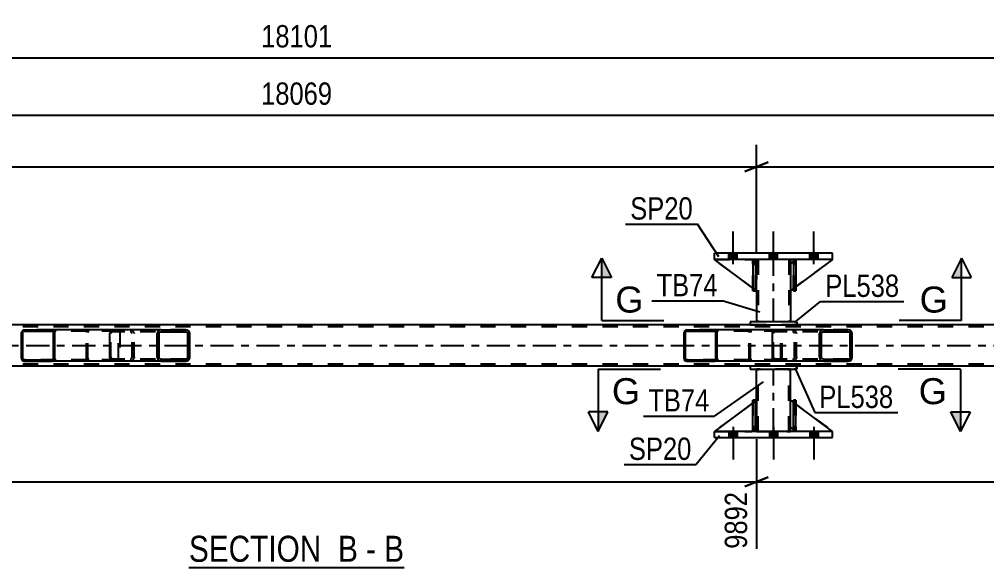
# Model space of a CAD drawing. Header units: millimetres. Extents: x 0 to 841, y 0 to 594.
# Drawn here: x 410.1 to 534.4, y 202.2 to 272.7 of the extents above; entities that cross this region are included whole.
import ezdxf

# ---------------------------------------------------------------- set-up
doc = ezdxf.new("R2010")
doc.units = ezdxf.units.MM
doc.linetypes.add('DXK_LINE_DOT2', pattern=[3.9198, 1.9599, -1.9599])
doc.linetypes.add('DXK_LINE_DOT3', pattern=[5.9187, 2.979, -0.9799, 0.9799, -0.9799])
doc.styles.add('Arial', font='ARIAL.TTF', dxfattribs={"height": 0.2})
doc.styles.add('Arial Narrow', font='ARIALN.TTF', dxfattribs={"height": 0.2})

# ---------------------------------------------------------------- blocks, each defined once
blk = doc.blocks.new('Unknown-318887657-12 - 2721')
at = {"color": 6, "linetype": 'Continuous'}
blk.add_line((431.85, 202.25), (459.49, 202.25), dxfattribs=at)
at = {"color": 0, "linetype": 'Continuous'}
for points in [[(449.96, 203), (449.96, 206.5), (431.85, 206.5), (431.85, 203)], [(453.56, 203), (453.56, 206.5), (451.01, 206.5), (451.01, 203)], [(455.89, 203), (455.89, 206.5), (454.61, 206.5), (454.61, 203)], [(459.49, 203), (459.49, 206.5), (456.94, 206.5), (456.94, 203)]]:
    blk.add_wipeout(points, dxfattribs=at)
at = {"color": 7, "linetype": 'Continuous', "style": 'Arial Narrow'}
for s, p in [('SECTION ', (431.85, 203)), ('B', (451.01, 203)), ('B', (456.94, 203)), ('-', (454.61, 203))]:
    blk.add_text(s, height=3.34, dxfattribs=at).set_placement(p)
blk = doc.blocks.new('Part-318887657-2790 - 2721')
at = {"color": 2, "linetype": 'Continuous'}
for p, q in [((503.97, 228.15), (503.97, 227.75)), ((509.97, 228.15), (503.97, 228.15)), ((503.97, 227.75), (509.97, 227.75)), ((509.97, 228.15), (509.97, 227.75)), ((509.97, 228.15), (509.97, 228.15)), ((509.97, 227.75), (509.97, 227.75))]:
    blk.add_line(p, q, dxfattribs=at)
at = {"color": 7, "linetype": 'DXK_LINE_DOT2'}
for p, q in [((503.97, 228.15), (503.97, 227.75)), ((509.97, 227.75), (509.97, 228.15)), ((509.97, 228.15), (509.97, 228.15)), ((509.97, 227.75), (509.97, 227.75))]:
    blk.add_line(p, q, dxfattribs=at)
blk = doc.blocks.new('Part-318887657-2780 - 2721')
at = {"color": 2, "linetype": 'Continuous'}
for p, q in [((504.65, 241.83), (504.33, 241.83)), ((504.33, 241.83), (504.33, 237.83)), ((504.65, 241.83), (504.65, 241.83)), ((504.65, 241.83), (504.65, 237.83)), ((504.65, 237.83), (504.33, 237.83))]:
    blk.add_line(p, q, dxfattribs=at)
at = {"color": 7, "linetype": 'DXK_LINE_DOT2'}
for p, q in [((504.33, 241.23), (504.33, 241.83)), ((504.65, 241.23), (504.33, 241.23)), ((504.33, 241.23), (504.33, 237.83)), ((504.65, 241.23), (504.65, 241.83)), ((504.65, 241.83), (504.65, 241.83)), ((504.65, 237.83), (504.65, 241.23))]:
    blk.add_line(p, q, dxfattribs=at)
blk = doc.blocks.new('Part-318887657-2785 - 2721')
at = {"color": 2, "linetype": 'Continuous'}
for p, q in [((504.77, 223.75), (504.77, 227.75)), ((509.17, 223.75), (509.17, 227.75)), ((504.77, 219.75), (504.77, 220.35)), ((509.17, 219.75), (509.17, 220.35))]:
    blk.add_line(p, q, dxfattribs=at)
at = {"color": 7, "linetype": 'DXK_LINE_DOT2'}
for p, q in [((509.17, 227.75), (504.77, 227.75)), ((505.01, 219.75), (505.01, 227.75)), ((508.93, 219.75), (508.93, 227.75)), ((504.77, 220.35), (504.77, 223.75)), ((509.17, 220.35), (509.17, 223.75)), ((504.77, 219.75), (509.17, 219.75))]:
    blk.add_line(p, q, dxfattribs=at)
at = {"color": 7, "linetype": 'DXK_LINE_DOT3'}
blk.add_line((506.97, 219.75), (506.97, 227.75), dxfattribs=at)
blk = doc.blocks.new('Part-318887657-2842 - 2721')
at = {"color": 2, "linetype": 'Continuous'}
for p, q in [((509.52, 219.75), (509.53, 223.75)), ((509.53, 223.75), (509.85, 223.75)), ((509.84, 219.75), (509.85, 223.75)), ((509.53, 219.75), (509.52, 219.75)), ((509.85, 219.75), (509.52, 219.75))]:
    blk.add_line(p, q, dxfattribs=at)
at = {"color": 7, "linetype": 'DXK_LINE_DOT2'}
for p, q in [((509.53, 223.75), (509.53, 220.35)), ((509.85, 220.35), (509.85, 223.75)), ((509.53, 220.35), (509.53, 219.75)), ((509.53, 220.35), (509.85, 220.35)), ((509.85, 219.75), (509.85, 220.35)), ((509.84, 219.75), (509.85, 219.75))]:
    blk.add_line(p, q, dxfattribs=at)
blk = doc.blocks.new('Part-318887657-2795 - 2721')
at = {"color": 2, "linetype": 'Continuous'}
for p, q in [((503.97, 233.83), (503.97, 233.43)), ((509.97, 233.83), (503.97, 233.83)), ((509.97, 233.83), (509.97, 233.43)), ((509.97, 233.83), (509.97, 233.83)), ((503.97, 233.43), (509.97, 233.43)), ((509.97, 233.43), (509.97, 233.43))]:
    blk.add_line(p, q, dxfattribs=at)
at = {"color": 7, "linetype": 'DXK_LINE_DOT2'}
for p, q in [((503.97, 233.83), (503.97, 233.43)), ((509.97, 233.43), (509.97, 233.83)), ((509.97, 233.83), (509.97, 233.83)), ((509.97, 233.43), (509.97, 233.43))]:
    blk.add_line(p, q, dxfattribs=at)
blk = doc.blocks.new('Part-318887657-2800 - 2721')
at = {"color": 2, "linetype": 'Continuous'}
for p, q in [((504.77, 241.83), (504.77, 241.23)), ((509.17, 241.83), (509.17, 241.23)), ((504.77, 237.83), (504.77, 233.83)), ((509.17, 237.83), (509.17, 233.83))]:
    blk.add_line(p, q, dxfattribs=at)
at = {"color": 7, "linetype": 'DXK_LINE_DOT2'}
for p, q in [((509.17, 241.83), (504.77, 241.83)), ((504.77, 241.23), (504.77, 237.83)), ((505.01, 241.83), (505.01, 233.83)), ((508.93, 241.83), (508.93, 233.83)), ((509.17, 241.23), (509.17, 237.83)), ((509.17, 233.83), (504.77, 233.83))]:
    blk.add_line(p, q, dxfattribs=at)
at = {"color": 7, "linetype": 'DXK_LINE_DOT3'}
blk.add_line((506.97, 233.83), (506.97, 241.83), dxfattribs=at)
blk = doc.blocks.new('Part-318887657-2867 - 2721')
at = {"color": 7, "linetype": 'DXK_LINE_DOT2'}
for p, q in [((504.33, 241.23), (504.33, 241.83)), ((504.33, 241.83), (504.33, 241.83)), ((504.33, 241.83), (504.33, 237.83)), ((504.65, 241.83), (504.33, 241.83)), ((504.33, 237.83), (504.33, 241.23)), ((504.33, 241.23), (504.65, 241.23)), ((504.65, 241.23), (504.65, 241.83)), ((504.65, 237.83), (504.65, 241.83)), ((504.65, 241.23), (504.65, 237.83)), ((504.33, 237.83), (504.65, 237.83))]:
    blk.add_line(p, q, dxfattribs=at)
blk = doc.blocks.new('Part-318887657-2807 - 2721')
at = {"color": 2, "linetype": 'Continuous'}
for p, q in [((504.33, 219.75), (504.33, 223.75)), ((504.33, 223.75), (504.65, 223.75)), ((504.65, 219.75), (504.65, 223.75)), ((504.33, 219.75), (504.33, 219.75)), ((504.65, 219.75), (504.33, 219.75))]:
    blk.add_line(p, q, dxfattribs=at)
at = {"color": 7, "linetype": 'DXK_LINE_DOT2'}
for p, q in [((504.33, 223.75), (504.33, 220.35)), ((504.65, 220.35), (504.65, 223.75)), ((504.33, 220.35), (504.33, 219.75)), ((504.33, 220.35), (504.65, 220.35)), ((504.65, 219.75), (504.65, 220.35)), ((504.65, 219.75), (504.65, 219.75))]:
    blk.add_line(p, q, dxfattribs=at)
blk = doc.blocks.new('Part-318887657-2809 - 2721')
at = {"color": 7, "linetype": 'DXK_LINE_DOT2'}
for p, q in [((504.65, 223.75), (504.33, 223.75)), ((504.33, 220.35), (504.33, 223.75)), ((504.33, 219.75), (504.33, 223.75)), ((504.65, 223.75), (504.65, 220.35)), ((504.65, 219.75), (504.65, 223.75)), ((504.65, 220.35), (504.33, 220.35)), ((504.33, 219.75), (504.33, 220.35)), ((504.65, 220.35), (504.65, 219.75)), ((504.65, 219.75), (504.33, 219.75)), ((504.65, 219.75), (504.65, 219.75))]:
    blk.add_line(p, q, dxfattribs=at)
blk = doc.blocks.new('Part-318887657-2811 - 2721')
at = {"linetype": 'Continuous'}
h = blk.add_hatch(dxfattribs=at)
h.set_pattern_fill('', scale=0.7, style=0, pattern_type=0)
h.set_pattern_definition([(45, (414.5778, 232.591), (-1.57154, 1.57154), [])])
h.paths.add_polyline_path([(414.6, 232.47), (414.58, 232.59), (414.5, 232.69), (414.39, 232.76), (414.26, 232.79), (410.69, 232.79), (410.56, 232.76), (410.45, 232.69), (410.37, 232.59), (410.35, 232.47), (410.35, 229.11), (410.37, 228.99), (410.45, 228.88), (410.56, 228.81), (410.69, 228.79), (414.26, 228.79), (414.39, 228.81), (414.5, 228.88), (414.58, 228.99), (414.6, 229.11)])
h.paths.add_polyline_path([(414.42, 229.05), (414.38, 229), (414.33, 228.96), (414.26, 228.95), (410.69, 228.95), (410.62, 228.96), (410.57, 229), (410.53, 229.05), (410.52, 229.11), (410.52, 232.47), (410.53, 232.53), (410.57, 232.58), (410.62, 232.62), (410.69, 232.63), (414.26, 232.63), (414.33, 232.62), (414.38, 232.58), (414.42, 232.53), (414.43, 232.47), (414.43, 229.11)])
at = {"color": 2, "linetype": 'Continuous'}
for p, q in [((410.37, 232.59), (410.35, 232.47)), ((410.35, 229.11), (410.35, 232.47)), ((410.52, 232.47), (410.53, 232.53)), ((410.52, 229.11), (410.52, 232.47)), ((410.53, 232.53), (410.57, 232.58)), ((410.69, 232.79), (410.56, 232.76)), ((410.57, 232.58), (410.62, 232.62)), ((410.62, 232.62), (410.69, 232.63)), ((410.69, 232.79), (414.26, 232.79)), ((410.69, 232.63), (414.26, 232.63)), ((421.96, 232.79), (414.26, 232.79)), ((414.39, 232.76), (414.26, 232.79)), ((414.26, 232.63), (414.33, 232.62)), ((414.33, 232.62), (414.38, 232.58)), ((414.38, 232.58), (414.42, 232.53)), ((414.42, 232.53), (414.43, 232.47)), ((414.43, 229.11), (414.43, 232.47)), ((414.6, 232.47), (414.58, 232.59)), ((414.6, 229.11), (414.6, 232.47)), ((410.35, 229.11), (410.37, 228.99)), ((410.53, 229.05), (410.52, 229.11)), ((410.57, 229), (410.53, 229.05)), ((410.56, 228.81), (410.69, 228.79)), ((410.62, 228.96), (410.57, 229)), ((410.69, 228.95), (410.62, 228.96)), ((410.69, 228.95), (414.26, 228.95)), ((410.69, 228.79), (414.26, 228.79)), ((414.33, 228.96), (414.26, 228.95)), ((414.26, 228.79), (414.39, 228.81)), ((421.96, 228.79), (414.26, 228.79)), ((414.38, 229), (414.33, 228.96)), ((414.42, 229.05), (414.38, 229)), ((414.43, 229.11), (414.42, 229.05)), ((414.58, 228.99), (414.6, 229.11))]:
    blk.add_line(p, q, dxfattribs=at)
at = {"color": 7, "linetype": 'DXK_LINE_DOT2'}
for p, q in [((414.26, 232.79), (410.69, 232.79)), ((422.61, 232.63), (410.69, 232.63)), ((418.7, 232.47), (418.72, 232.59)), ((418.7, 229.11), (418.7, 232.47)), ((418.88, 232.53), (418.87, 232.47)), ((418.87, 229.11), (418.87, 232.47)), ((418.92, 232.58), (418.88, 232.53)), ((418.91, 232.76), (419.04, 232.79)), ((418.92, 232.58), (418.93, 232.59)), ((418.93, 232.59), (418.97, 232.62)), ((418.97, 232.62), (419.04, 232.63)), ((422.61, 232.79), (421.96, 232.79)), ((422.61, 232.79), (422.74, 232.76)), ((422.68, 232.62), (422.61, 232.63)), ((422.73, 232.58), (422.68, 232.62)), ((422.77, 232.53), (422.73, 232.58)), ((422.78, 232.47), (422.77, 232.53)), ((422.78, 229.11), (422.78, 232.47)), ((422.93, 232.59), (422.95, 232.49)), ((422.95, 232.49), (422.95, 232.47)), ((422.95, 232.47), (422.95, 229.11)), ((422.61, 228.95), (410.69, 228.95)), ((414.26, 228.79), (410.69, 228.79)), ((418.72, 228.99), (418.7, 229.11)), ((418.87, 229.11), (418.88, 229.05)), ((418.88, 229.05), (418.92, 229)), ((419.04, 228.79), (418.91, 228.81)), ((418.92, 229), (418.97, 228.96)), ((418.97, 228.96), (419.04, 228.95)), ((422.61, 228.79), (421.96, 228.79)), ((422.61, 228.95), (422.68, 228.96)), ((422.74, 228.81), (422.61, 228.79)), ((422.68, 228.96), (422.73, 229)), ((422.73, 229), (422.77, 229.05)), ((422.77, 229.05), (422.78, 229.11)), ((422.95, 229.11), (422.93, 228.99))]:
    blk.add_line(p, q, dxfattribs=at)
at = {"color": 2, "linetype": 'Continuous'}
for centre, start, end in [((410.67, 232.45), 110.7583, 155.68), ((414.28, 232.45), 24.32, 69.2417), ((410.67, 229.12), 204.32, 249.2417), ((414.28, 229.12), 290.7583, 335.68)]:
    blk.add_arc(centre, 0.331, start, end, dxfattribs=at)
at = {"color": 7, "linetype": 'DXK_LINE_DOT2'}
for centre, start, end in [((419.02, 232.45), 110.7583, 155.68), ((422.63, 232.45), 24.32, 69.2417), ((419.02, 229.12), 204.32, 249.2417)]:
    blk.add_arc(centre, 0.331, start, end, dxfattribs=at)
blk = doc.blocks.new('Part-318887657-2826 - 2721')
at = {"color": 2, "linetype": 'Continuous'}
for p, q in [((499.37, 241.83), (499.37, 242.63)), ((514.57, 242.63), (499.37, 242.63)), ((514.57, 241.83), (514.57, 242.63)), ((514.57, 241.83), (499.37, 241.83))]:
    blk.add_line(p, q, dxfattribs=at)
at = {"color": 7, "linetype": 'DXK_LINE_DOT2'}
for p, q in [((499.37, 241.83), (499.37, 242.63)), ((514.57, 241.83), (514.57, 242.63))]:
    blk.add_line(p, q, dxfattribs=at)
blk = doc.blocks.new('Part-318887657-2831 - 2721')
at = {"color": 2, "linetype": 'Continuous'}
for p, q in [((499.37, 218.95), (499.37, 219.75)), ((514.57, 219.75), (499.37, 219.75)), ((499.37, 218.95), (514.57, 218.95)), ((514.57, 218.95), (514.57, 219.75))]:
    blk.add_line(p, q, dxfattribs=at)
at = {"color": 7, "linetype": 'DXK_LINE_DOT2'}
for p, q in [((499.37, 218.95), (499.37, 219.75)), ((514.57, 218.95), (514.57, 219.75))]:
    blk.add_line(p, q, dxfattribs=at)
blk = doc.blocks.new('Part-318887657-2832 - 2721')
at = {"color": 2, "linetype": 'Continuous'}
for p, q in [((509.17, 220.35), (509.17, 223.75)), ((509.53, 223.49), (509.17, 223.75)), ((514.57, 219.75), (509.85, 223.25)), ((509.52, 219.99), (509.17, 220.35))]:
    blk.add_line(p, q, dxfattribs=at)
at = {"color": 7, "linetype": 'DXK_LINE_DOT2'}
for p, q in [((509.85, 223.25), (509.53, 223.49)), ((509.77, 219.75), (509.52, 219.99)), ((514.57, 219.75), (509.77, 219.75)), ((514.57, 219.75), (514.57, 219.75)), ((514.57, 219.75), (514.57, 219.75))]:
    blk.add_line(p, q, dxfattribs=at)
blk = doc.blocks.new('Part-318887657-2833 - 2721')
at = {"color": 7, "linetype": 'DXK_LINE_DOT2'}
for p, q in [((509.17, 220.35), (509.17, 223.75)), ((509.17, 223.75), (514.57, 219.75)), ((509.77, 219.75), (509.17, 220.35)), ((514.57, 219.75), (509.77, 219.75))]:
    blk.add_line(p, q, dxfattribs=at)
blk = doc.blocks.new('Part-318887657-2834 - 2721')
at = {"color": 2, "linetype": 'Continuous'}
for p, q in [((504.33, 223.42), (499.37, 219.75)), ((504.77, 223.75), (504.65, 223.65)), ((504.77, 220.35), (504.77, 223.75)), ((504.77, 220.35), (504.65, 220.22)), ((504.77, 220.35), (504.77, 220.35)), ((504.33, 219.9), (504.17, 219.75))]:
    blk.add_line(p, q, dxfattribs=at)
at = {"color": 7, "linetype": 'DXK_LINE_DOT2'}
for p, q in [((504.65, 223.65), (504.33, 223.42)), ((504.77, 220.35), (504.77, 223.75)), ((504.77, 220.35), (504.17, 219.75)), ((504.65, 220.22), (504.33, 219.9)), ((499.37, 219.75), (504.17, 219.75))]:
    blk.add_line(p, q, dxfattribs=at)
blk = doc.blocks.new('Part-318887657-2837 - 2721')
at = {"linetype": 'Continuous'}
h = blk.add_hatch(dxfattribs=at)
h.set_pattern_fill('', scale=0.7, style=0, pattern_type=0)
h.set_pattern_definition([(45, (517.044, 232.4921), (-1.57154, 1.57154), [])])
h.paths.add_polyline_path([(517.08, 232.31), (517.04, 232.49), (516.94, 232.65), (516.77, 232.75), (516.58, 232.79), (513.4, 232.79), (513.2, 232.75), (513.04, 232.65), (512.93, 232.49), (512.89, 232.31), (512.89, 229.27), (512.93, 229.08), (513.04, 228.93), (513.2, 228.82), (513.4, 228.79), (516.58, 228.79), (516.77, 228.82), (516.94, 228.93), (517.04, 229.08), (517.08, 229.27)])
h.paths.add_polyline_path([(516.81, 229.18), (516.76, 229.1), (516.68, 229.05), (516.58, 229.03), (513.4, 229.03), (513.3, 229.05), (513.22, 229.1), (513.16, 229.18), (513.14, 229.27), (513.14, 232.31), (513.16, 232.4), (513.22, 232.48), (513.3, 232.53), (513.4, 232.55), (516.58, 232.55), (516.68, 232.53), (516.76, 232.48), (516.81, 232.4), (516.83, 232.31), (516.83, 229.27)])
at = {"color": 2, "linetype": 'Continuous'}
for p, q in [((506.82, 232.31), (506.84, 232.49)), ((506.84, 232.49), (506.9, 232.65)), ((506.9, 232.65), (506.99, 232.75)), ((506.99, 232.75), (507.09, 232.79)), ((513.4, 232.79), (507.09, 232.79)), ((512.93, 232.49), (512.89, 232.31)), ((513.16, 232.4), (513.22, 232.48)), ((513.4, 232.79), (513.2, 232.75)), ((513.22, 232.48), (513.3, 232.53)), ((513.3, 232.53), (513.4, 232.55)), ((513.4, 232.79), (516.58, 232.79)), ((513.4, 232.55), (516.58, 232.55)), ((516.77, 232.75), (516.58, 232.79)), ((516.58, 232.55), (516.68, 232.53)), ((516.68, 232.53), (516.76, 232.48)), ((516.76, 232.48), (516.81, 232.4)), ((517.08, 232.31), (517.04, 232.49)), ((506.82, 229.27), (506.82, 232.31)), ((512.89, 229.27), (512.89, 232.31)), ((513.14, 232.31), (513.16, 232.4)), ((513.14, 229.27), (513.14, 232.31)), ((516.81, 232.4), (516.83, 232.31)), ((516.83, 229.27), (516.83, 232.31)), ((517.08, 229.27), (517.08, 232.31)), ((506.84, 229.08), (506.82, 229.27)), ((506.9, 228.93), (506.84, 229.08)), ((506.99, 228.82), (506.9, 228.93)), ((507.09, 228.79), (506.99, 228.82)), ((513.4, 228.79), (507.09, 228.79)), ((512.89, 229.27), (512.93, 229.08)), ((513.16, 229.18), (513.14, 229.27)), ((513.22, 229.1), (513.16, 229.18)), ((513.2, 228.82), (513.4, 228.79)), ((513.3, 229.05), (513.22, 229.1)), ((513.4, 229.03), (513.3, 229.05)), ((513.4, 229.03), (516.58, 229.03)), ((513.4, 228.79), (516.58, 228.79)), ((516.68, 229.05), (516.58, 229.03)), ((516.58, 228.79), (516.77, 228.82)), ((516.76, 229.1), (516.68, 229.05)), ((516.81, 229.18), (516.76, 229.1)), ((516.83, 229.27), (516.81, 229.18)), ((517.04, 229.08), (517.08, 229.27))]:
    blk.add_line(p, q, dxfattribs=at)
at = {"color": 7, "linetype": 'DXK_LINE_DOT2'}
for p, q in [((507, 232.48), (506.97, 232.4)), ((507.04, 232.53), (507, 232.48)), ((507.09, 232.55), (507.04, 232.53)), ((516.58, 232.55), (507.09, 232.55)), ((508.09, 232.55), (508.09, 232.79)), ((509.43, 232.79), (509.62, 232.75)), ((509.53, 232.53), (509.43, 232.55)), ((509.61, 232.48), (509.53, 232.53)), ((509.66, 232.4), (509.61, 232.48)), ((509.89, 232.49), (509.93, 232.31)), ((516.58, 232.79), (513.4, 232.79)), ((506.97, 232.4), (506.96, 232.31)), ((506.96, 229.27), (506.96, 232.31)), ((509.68, 232.31), (509.66, 232.4)), ((509.68, 229.27), (509.68, 232.31)), ((509.93, 229.27), (509.93, 232.31)), ((506.96, 229.27), (506.97, 229.18)), ((506.97, 229.18), (507, 229.1)), ((507, 229.1), (507.04, 229.05)), ((507.04, 229.05), (507.09, 229.03)), ((516.58, 229.03), (507.09, 229.03)), ((508.09, 228.79), (508.09, 229.03)), ((509.43, 229.03), (509.53, 229.05)), ((509.62, 228.82), (509.43, 228.79)), ((509.53, 229.05), (509.61, 229.1)), ((509.61, 229.1), (509.66, 229.18)), ((509.66, 229.18), (509.68, 229.27)), ((509.93, 229.27), (509.89, 229.08)), ((516.58, 228.79), (513.4, 228.79))]:
    blk.add_line(p, q, dxfattribs=at)
for centre, start, end in [((509.44, 232.29), 23.8494, 68.8059), ((509.44, 229.28), 291.1941, 336.1506)]:
    blk.add_arc(centre, 0.492, start, end, dxfattribs=at)
at = {"color": 2, "linetype": 'Continuous'}
for centre, start, end in [((513.38, 232.29), 111.1941, 156.1506), ((516.59, 232.29), 23.8494, 68.8059), ((513.38, 229.28), 203.8494, 248.8059), ((516.59, 229.28), 291.1941, 336.1506)]:
    blk.add_arc(centre, 0.492, start, end, dxfattribs=at)
blk = doc.blocks.new('Part-318887657-2841 - 2721')
at = {"color": 7, "linetype": 'DXK_LINE_DOT2'}
for p, q in [((504.77, 223.75), (499.37, 219.75)), ((504.77, 220.35), (504.77, 223.75)), ((504.77, 223.75), (504.77, 220.35)), ((504.17, 219.75), (504.77, 220.35)), ((504.77, 220.35), (504.17, 219.75)), ((504.77, 220.35), (504.77, 220.35)), ((499.37, 219.75), (504.17, 219.75))]:
    blk.add_line(p, q, dxfattribs=at)
blk = doc.blocks.new('Part-318887657-2844 - 2721')
at = {"color": 7, "linetype": 'DXK_LINE_DOT2'}
for p, q in [((509.84, 223.75), (509.52, 223.75)), ((509.52, 220.35), (509.52, 223.75)), ((509.52, 219.75), (509.52, 223.75)), ((509.84, 223.75), (509.84, 220.35)), ((509.84, 219.75), (509.84, 223.75)), ((509.84, 220.35), (509.52, 220.35)), ((509.52, 219.75), (509.52, 220.35)), ((509.84, 220.35), (509.84, 219.75)), ((509.84, 219.75), (509.52, 219.75)), ((509.84, 219.75), (509.84, 219.75))]:
    blk.add_line(p, q, dxfattribs=at)
blk = doc.blocks.new('Part-318887657-2846 - 2721')
at = {"color": 2, "linetype": 'Continuous'}
for p, q in [((509.52, 241.58), (509.17, 241.23)), ((509.17, 241.23), (509.17, 237.83)), ((514.57, 241.83), (509.85, 238.33)), ((509.53, 238.09), (509.17, 237.83))]:
    blk.add_line(p, q, dxfattribs=at)
at = {"color": 7, "linetype": 'DXK_LINE_DOT2'}
for p, q in [((509.77, 241.83), (509.52, 241.58)), ((514.57, 241.83), (509.77, 241.83)), ((509.85, 238.33), (509.53, 238.09))]:
    blk.add_line(p, q, dxfattribs=at)
blk = doc.blocks.new('Part-318887657-2886 - 2721')
at = {"color": 7, "linetype": 'DXK_LINE_DOT2'}
for p, q in [((509.77, 241.83), (509.17, 241.23)), ((509.17, 237.83), (514.57, 241.83)), ((509.17, 241.23), (509.17, 237.83)), ((514.57, 241.83), (509.77, 241.83))]:
    blk.add_line(p, q, dxfattribs=at)
blk = doc.blocks.new('Part-318887657-2887 - 2721')
at = {"color": 2, "linetype": 'Continuous'}
for p, q in [((504.33, 238.16), (499.37, 241.83)), ((504.33, 241.67), (504.17, 241.83)), ((504.77, 241.23), (504.65, 241.35)), ((504.77, 241.23), (504.77, 241.23)), ((504.77, 237.83), (504.77, 241.23)), ((504.65, 237.92), (504.77, 237.83)), ((504.77, 237.83), (504.77, 237.83))]:
    blk.add_line(p, q, dxfattribs=at)
at = {"color": 7, "linetype": 'DXK_LINE_DOT2'}
for p, q in [((504.17, 241.83), (499.37, 241.83)), ((504.17, 241.83), (504.77, 241.23)), ((504.65, 241.35), (504.33, 241.67)), ((504.77, 241.23), (504.77, 237.83)), ((504.65, 237.92), (504.33, 238.16))]:
    blk.add_line(p, q, dxfattribs=at)
blk = doc.blocks.new('Part-318887657-2888 - 2721')
at = {"color": 7, "linetype": 'DXK_LINE_DOT2'}
for p, q in [((504.77, 237.83), (499.37, 241.83)), ((499.37, 241.83), (504.17, 241.83)), ((504.17, 241.83), (504.77, 241.23)), ((504.77, 241.23), (504.17, 241.83)), ((504.77, 241.23), (504.77, 237.83)), ((504.77, 241.23), (504.77, 241.23)), ((504.77, 241.23), (504.77, 237.83))]:
    blk.add_line(p, q, dxfattribs=at)
blk = doc.blocks.new('Part-318887657-2889 - 2721')
at = {"color": 2, "linetype": 'Continuous'}
for p, q in [((509.84, 241.83), (509.52, 241.83)), ((509.52, 241.83), (509.53, 237.83)), ((509.85, 241.83), (509.84, 241.83)), ((509.84, 241.83), (509.85, 237.83)), ((509.85, 237.83), (509.53, 237.83))]:
    blk.add_line(p, q, dxfattribs=at)
at = {"color": 7, "linetype": 'DXK_LINE_DOT2'}
for p, q in [((509.53, 241.23), (509.53, 241.83)), ((509.85, 241.23), (509.53, 241.23)), ((509.53, 241.23), (509.53, 237.83)), ((509.85, 241.83), (509.84, 241.83)), ((509.85, 241.23), (509.85, 241.83)), ((509.85, 237.83), (509.85, 241.23))]:
    blk.add_line(p, q, dxfattribs=at)
blk = doc.blocks.new('Part-318887657-2891 - 2721')
at = {"color": 7, "linetype": 'DXK_LINE_DOT2'}
for p, q in [((509.52, 241.23), (509.52, 241.83)), ((509.52, 241.83), (509.52, 241.83)), ((509.52, 241.83), (509.52, 237.83)), ((509.84, 241.83), (509.52, 241.83)), ((509.52, 237.83), (509.52, 241.23)), ((509.52, 241.23), (509.84, 241.23)), ((509.84, 241.23), (509.84, 241.83)), ((509.84, 237.83), (509.84, 241.83)), ((509.84, 241.23), (509.84, 237.83)), ((509.52, 237.83), (509.84, 237.83))]:
    blk.add_line(p, q, dxfattribs=at)
blk = doc.blocks.new('Part-318887657-2950 - 2721')
at = {"color": 7, "linetype": 'DXK_LINE_DOT2'}
for p, q in [((773.09, 233.19), (108.74, 233.19)), ((509.97, 233.43), (503.97, 233.43)), ((773.09, 228.39), (108.74, 228.39)), ((509.97, 228.15), (503.97, 228.15))]:
    blk.add_line(p, q, dxfattribs=at)
at = {"color": 2, "linetype": 'Continuous'}
for p, q in [((503.97, 233.43), (254.76, 233.43)), ((674.24, 233.43), (509.97, 233.43)), ((503.97, 228.15), (254.76, 228.15)), ((674.24, 228.15), (509.97, 228.15))]:
    blk.add_line(p, q, dxfattribs=at)
at = {"color": 7, "linetype": 'DXK_LINE_DOT3'}
blk.add_line((109.08, 230.79), (773.09, 230.79), dxfattribs=at)
blk = doc.blocks.new('Part-318887657-2951 - 2721')
at = {"linetype": 'Continuous'}
h = blk.add_hatch(dxfattribs=at)
h.set_pattern_fill('', scale=0.7, style=0, pattern_type=0)
h.set_pattern_definition([(45, (431.9098, 232.4921), (-1.57154, 1.57154), [])])
h.paths.add_polyline_path([(431.95, 232.31), (431.91, 232.49), (431.8, 232.65), (431.64, 232.75), (431.45, 232.79), (428.26, 232.79), (428.07, 232.75), (427.91, 232.65), (427.8, 232.49), (427.76, 232.31), (427.76, 229.27), (427.8, 229.08), (427.91, 228.93), (428.07, 228.82), (428.26, 228.79), (431.45, 228.79), (431.64, 228.82), (431.8, 228.93), (431.91, 229.08), (431.95, 229.27)])
h.paths.add_polyline_path([(431.68, 229.18), (431.62, 229.1), (431.54, 229.05), (431.45, 229.03), (428.26, 229.03), (428.16, 229.05), (428.08, 229.1), (428.03, 229.18), (428.01, 229.27), (428.01, 232.31), (428.03, 232.4), (428.08, 232.48), (428.16, 232.53), (428.26, 232.55), (431.45, 232.55), (431.54, 232.53), (431.62, 232.48), (431.68, 232.4), (431.7, 232.31), (431.7, 229.27)])
at = {"color": 2, "linetype": 'Continuous'}
for p, q in [((421.69, 232.31), (421.71, 232.49)), ((421.71, 232.49), (421.77, 232.65)), ((421.77, 232.65), (421.86, 232.75)), ((421.86, 232.75), (421.96, 232.79)), ((428.26, 232.79), (421.96, 232.79)), ((427.8, 232.49), (427.76, 232.31)), ((428.03, 232.4), (428.08, 232.48)), ((428.26, 232.79), (428.07, 232.75)), ((428.08, 232.48), (428.16, 232.53)), ((428.16, 232.53), (428.26, 232.55)), ((428.26, 232.79), (431.45, 232.79)), ((428.26, 232.55), (431.45, 232.55)), ((431.64, 232.75), (431.45, 232.79)), ((431.45, 232.55), (431.54, 232.53)), ((431.54, 232.53), (431.62, 232.48)), ((431.62, 232.48), (431.68, 232.4)), ((431.95, 232.31), (431.91, 232.49)), ((421.69, 229.27), (421.69, 232.31)), ((427.76, 229.27), (427.76, 232.31)), ((428.01, 232.31), (428.03, 232.4)), ((428.01, 229.27), (428.01, 232.31)), ((431.68, 232.4), (431.7, 232.31)), ((431.7, 229.27), (431.7, 232.31)), ((431.95, 229.27), (431.95, 232.31)), ((421.71, 229.08), (421.69, 229.27)), ((421.77, 228.93), (421.71, 229.08)), ((421.86, 228.82), (421.77, 228.93)), ((421.96, 228.79), (421.86, 228.82)), ((428.26, 228.79), (421.96, 228.79)), ((427.76, 229.27), (427.8, 229.08)), ((428.03, 229.18), (428.01, 229.27)), ((428.08, 229.1), (428.03, 229.18)), ((428.07, 228.82), (428.26, 228.79)), ((428.16, 229.05), (428.08, 229.1)), ((428.26, 229.03), (428.16, 229.05)), ((428.26, 229.03), (431.45, 229.03)), ((428.26, 228.79), (431.45, 228.79)), ((431.54, 229.05), (431.45, 229.03)), ((431.45, 228.79), (431.64, 228.82)), ((431.62, 229.1), (431.54, 229.05)), ((431.68, 229.18), (431.62, 229.1)), ((431.7, 229.27), (431.68, 229.18)), ((431.91, 229.08), (431.95, 229.27))]:
    blk.add_line(p, q, dxfattribs=at)
at = {"color": 7, "linetype": 'DXK_LINE_DOT2'}
for p, q in [((421.86, 232.48), (421.84, 232.4)), ((421.91, 232.53), (421.86, 232.48)), ((421.96, 232.55), (421.91, 232.53)), ((431.45, 232.55), (421.96, 232.55)), ((422.95, 232.55), (422.95, 232.79)), ((424.3, 232.79), (424.49, 232.75)), ((424.39, 232.53), (424.3, 232.55)), ((424.47, 232.48), (424.39, 232.53)), ((424.53, 232.4), (424.47, 232.48)), ((424.76, 232.49), (424.8, 232.31)), ((431.45, 232.79), (428.26, 232.79)), ((421.84, 232.4), (421.83, 232.31)), ((421.83, 229.27), (421.83, 232.31)), ((424.55, 232.31), (424.53, 232.4)), ((424.55, 229.27), (424.55, 232.31)), ((424.8, 229.27), (424.8, 232.31)), ((421.83, 229.27), (421.84, 229.18)), ((421.84, 229.18), (421.86, 229.1)), ((421.86, 229.1), (421.91, 229.05)), ((421.91, 229.05), (421.96, 229.03)), ((431.45, 229.03), (421.96, 229.03)), ((422.95, 228.79), (422.95, 229.03)), ((424.3, 229.03), (424.39, 229.05)), ((424.49, 228.82), (424.3, 228.79)), ((424.39, 229.05), (424.47, 229.1)), ((424.47, 229.1), (424.53, 229.18)), ((424.53, 229.18), (424.55, 229.27)), ((424.8, 229.27), (424.76, 229.08)), ((431.45, 228.79), (428.26, 228.79))]:
    blk.add_line(p, q, dxfattribs=at)
for centre, start, end in [((424.31, 232.29), 23.8494, 68.8059), ((424.31, 229.28), 291.1941, 336.1506)]:
    blk.add_arc(centre, 0.492, start, end, dxfattribs=at)
at = {"color": 2, "linetype": 'Continuous'}
for centre, start, end in [((428.25, 232.29), 111.1941, 156.1506), ((431.46, 232.29), 23.8494, 68.8059), ((428.25, 229.28), 203.8494, 248.8059), ((431.46, 229.28), 291.1941, 336.1506)]:
    blk.add_arc(centre, 0.492, start, end, dxfattribs=at)
blk = doc.blocks.new('Part-318887657-2952 - 2721')
at = {"linetype": 'Continuous'}
h = blk.add_hatch(dxfattribs=at)
h.set_pattern_fill('', scale=0.7, style=0, pattern_type=0)
h.set_pattern_definition([(45, (499.712, 232.591), (-1.57154, 1.57154), [])])
h.paths.add_polyline_path([(499.74, 232.47), (499.71, 232.59), (499.64, 232.69), (499.53, 232.76), (499.4, 232.79), (495.82, 232.79), (495.69, 232.76), (495.58, 232.69), (495.51, 232.59), (495.48, 232.47), (495.48, 229.11), (495.51, 228.99), (495.58, 228.88), (495.69, 228.81), (495.82, 228.79), (499.4, 228.79), (499.53, 228.81), (499.64, 228.88), (499.71, 228.99), (499.74, 229.11)])
h.paths.add_polyline_path([(499.55, 229.05), (499.52, 229), (499.46, 228.96), (499.4, 228.95), (495.82, 228.95), (495.76, 228.96), (495.7, 229), (495.66, 229.05), (495.65, 229.11), (495.65, 232.47), (495.66, 232.53), (495.7, 232.58), (495.76, 232.62), (495.82, 232.63), (499.4, 232.63), (499.46, 232.62), (499.52, 232.58), (499.55, 232.53), (499.57, 232.47), (499.57, 229.11)])
at = {"color": 2, "linetype": 'Continuous'}
for p, q in [((495.51, 232.59), (495.48, 232.47)), ((495.48, 229.11), (495.48, 232.47)), ((495.65, 232.47), (495.66, 232.53)), ((495.65, 229.11), (495.65, 232.47)), ((495.66, 232.53), (495.7, 232.58)), ((495.82, 232.79), (495.69, 232.76)), ((495.7, 232.58), (495.76, 232.62)), ((495.76, 232.62), (495.82, 232.63)), ((495.82, 232.79), (499.4, 232.79)), ((495.82, 232.63), (499.4, 232.63)), ((507.09, 232.79), (499.4, 232.79)), ((499.53, 232.76), (499.4, 232.79)), ((499.4, 232.63), (499.46, 232.62)), ((499.46, 232.62), (499.52, 232.58)), ((499.52, 232.58), (499.55, 232.53)), ((499.55, 232.53), (499.57, 232.47)), ((499.57, 229.11), (499.57, 232.47)), ((499.74, 232.47), (499.71, 232.59)), ((499.74, 229.11), (499.74, 232.47)), ((495.48, 229.11), (495.51, 228.99)), ((495.66, 229.05), (495.65, 229.11)), ((495.7, 229), (495.66, 229.05)), ((495.69, 228.81), (495.82, 228.79)), ((495.76, 228.96), (495.7, 229)), ((495.82, 228.95), (495.76, 228.96)), ((495.82, 228.95), (499.4, 228.95)), ((495.82, 228.79), (499.4, 228.79)), ((499.46, 228.96), (499.4, 228.95)), ((499.4, 228.79), (499.53, 228.81)), ((507.09, 228.79), (499.4, 228.79)), ((499.52, 229), (499.46, 228.96)), ((499.55, 229.05), (499.52, 229)), ((499.57, 229.11), (499.55, 229.05)), ((499.71, 228.99), (499.74, 229.11))]:
    blk.add_line(p, q, dxfattribs=at)
at = {"color": 7, "linetype": 'DXK_LINE_DOT2'}
for p, q in [((499.4, 232.79), (495.82, 232.79)), ((507.75, 232.63), (495.82, 232.63)), ((503.83, 232.47), (503.86, 232.59)), ((503.83, 229.11), (503.83, 232.47)), ((504.01, 232.53), (504, 232.47)), ((504, 229.11), (504, 232.47)), ((504.05, 232.58), (504.01, 232.53)), ((504.04, 232.76), (504.17, 232.79)), ((504.05, 232.58), (504.07, 232.59)), ((504.07, 232.59), (504.11, 232.62)), ((504.11, 232.62), (504.17, 232.63)), ((507.75, 232.79), (507.09, 232.79)), ((507.75, 232.79), (507.88, 232.76)), ((507.81, 232.62), (507.75, 232.63)), ((507.87, 232.58), (507.81, 232.62)), ((507.9, 232.53), (507.87, 232.58)), ((507.92, 232.47), (507.9, 232.53)), ((507.92, 229.11), (507.92, 232.47)), ((508.06, 232.59), (508.08, 232.49)), ((508.08, 232.49), (508.09, 232.47)), ((508.09, 229.11), (508.09, 232.47)), ((507.75, 228.95), (495.82, 228.95)), ((499.4, 228.79), (495.82, 228.79)), ((503.86, 228.99), (503.83, 229.11)), ((504, 229.11), (504.01, 229.05)), ((504.01, 229.05), (504.05, 229)), ((504.17, 228.79), (504.04, 228.81)), ((504.05, 229), (504.07, 228.99)), ((504.07, 228.99), (504.11, 228.96)), ((504.11, 228.96), (504.17, 228.95)), ((507.75, 228.79), (507.09, 228.79)), ((507.75, 228.95), (507.81, 228.96)), ((507.88, 228.81), (507.75, 228.79)), ((507.81, 228.96), (507.87, 229)), ((507.87, 229), (507.9, 229.05)), ((507.9, 229.05), (507.92, 229.11)), ((508.09, 229.11), (508.06, 228.99))]:
    blk.add_line(p, q, dxfattribs=at)
at = {"color": 2, "linetype": 'Continuous'}
for centre, start, end in [((495.81, 232.45), 110.7583, 155.68), ((499.41, 232.45), 24.32, 69.2417), ((495.81, 229.12), 204.32, 249.2417), ((499.41, 229.12), 290.7583, 335.68)]:
    blk.add_arc(centre, 0.331, start, end, dxfattribs=at)
at = {"color": 7, "linetype": 'DXK_LINE_DOT2'}
for centre, start, end in [((504.16, 232.45), 110.7583, 155.68), ((507.76, 232.45), 24.32, 69.2417), ((504.16, 229.12), 204.32, 249.2417)]:
    blk.add_arc(centre, 0.331, start, end, dxfattribs=at)
blk = doc.blocks.new('Bolt-318887657-2982 - 2721')
at = {"linetype": 'Continuous'}
for points in [[(502.29, 219.75), (501.25, 219.75), (501.25, 218.95), (502.29, 218.95)], [(502.29, 219.75), (501.25, 219.75), (501.25, 218.95), (502.29, 218.95)], [(502.29, 219.75), (501.25, 219.75), (501.25, 218.95), (502.29, 218.95)], [(507.49, 219.75), (506.45, 219.75), (506.45, 218.95), (507.49, 218.95)], [(507.49, 219.75), (506.45, 219.75), (506.45, 218.95), (507.49, 218.95)], [(512.69, 219.75), (511.65, 219.75), (511.65, 218.95), (512.69, 218.95)], [(512.69, 219.75), (511.65, 219.75), (511.65, 218.95), (512.69, 218.95)], [(512.69, 219.75), (511.65, 219.75), (511.65, 218.95), (512.69, 218.95)]]:
    blk.add_hatch(color=1, dxfattribs=at).paths.add_polyline_path(points)
at = {"color": 1, "linetype": 'Continuous'}
for p, q in [((501.77, 220.35), (501.77, 216.15)), ((501.77, 220.35), (501.77, 216.15)), ((501.77, 220.35), (501.77, 216.15)), ((506.97, 220.35), (506.97, 216.15)), ((506.97, 220.35), (506.97, 216.15)), ((512.17, 220.35), (512.17, 216.15)), ((512.17, 220.35), (512.17, 216.15)), ((512.17, 220.35), (512.17, 216.15)), ((501.25, 219.75), (501.25, 218.95)), ((501.25, 219.75), (501.25, 218.95)), ((501.25, 219.75), (501.25, 218.95)), ((502.29, 219.75), (502.29, 218.95)), ((502.29, 219.75), (502.29, 218.95)), ((502.29, 219.75), (502.29, 218.95)), ((506.45, 219.75), (506.45, 218.95)), ((506.45, 219.75), (506.45, 218.95)), ((507.49, 219.75), (507.49, 218.95)), ((507.49, 219.75), (507.49, 218.95)), ((511.65, 219.75), (511.65, 218.95)), ((511.65, 219.75), (511.65, 218.95)), ((511.65, 219.75), (511.65, 218.95)), ((512.69, 219.75), (512.69, 218.95)), ((512.69, 219.75), (512.69, 218.95)), ((512.69, 219.75), (512.69, 218.95))]:
    blk.add_line(p, q, dxfattribs=at)
blk = doc.blocks.new('Bolt-318887657-2983 - 2721')
at = {"linetype": 'Continuous'}
for points in [[(501.25, 241.83), (502.29, 241.83), (502.29, 242.63), (501.25, 242.63)], [(501.25, 241.83), (502.29, 241.83), (502.29, 242.63), (501.25, 242.63)], [(501.25, 241.83), (502.29, 241.83), (502.29, 242.63), (501.25, 242.63)], [(506.45, 241.83), (507.49, 241.83), (507.49, 242.63), (506.45, 242.63)], [(506.45, 241.83), (507.49, 241.83), (507.49, 242.63), (506.45, 242.63)], [(511.65, 241.83), (512.69, 241.83), (512.69, 242.63), (511.65, 242.63)], [(511.65, 241.83), (512.69, 241.83), (512.69, 242.63), (511.65, 242.63)], [(511.65, 241.83), (512.69, 241.83), (512.69, 242.63), (511.65, 242.63)]]:
    blk.add_hatch(color=1, dxfattribs=at).paths.add_polyline_path(points)
at = {"color": 1, "linetype": 'Continuous'}
for p, q in [((501.77, 241.23), (501.77, 245.43)), ((501.77, 241.23), (501.77, 245.43)), ((501.77, 241.23), (501.77, 245.43)), ((506.97, 241.23), (506.97, 245.43)), ((506.97, 241.23), (506.97, 245.43)), ((512.17, 241.23), (512.17, 245.43)), ((512.17, 241.23), (512.17, 245.43)), ((512.17, 241.23), (512.17, 245.43)), ((501.25, 241.83), (501.25, 242.63)), ((501.25, 241.83), (501.25, 242.63)), ((501.25, 241.83), (501.25, 242.63)), ((502.29, 241.83), (502.29, 242.63)), ((502.29, 241.83), (502.29, 242.63)), ((502.29, 241.83), (502.29, 242.63)), ((506.45, 241.83), (506.45, 242.63)), ((506.45, 241.83), (506.45, 242.63)), ((507.49, 241.83), (507.49, 242.63)), ((507.49, 241.83), (507.49, 242.63)), ((511.65, 241.83), (511.65, 242.63)), ((511.65, 241.83), (511.65, 242.63)), ((511.65, 241.83), (511.65, 242.63)), ((512.69, 241.83), (512.69, 242.63)), ((512.69, 241.83), (512.69, 242.63)), ((512.69, 241.83), (512.69, 242.63))]:
    blk.add_line(p, q, dxfattribs=at)
blk = doc.blocks.new('StraightDimension-318887657-3179 - 2721')
at = {"color": 7, "linetype": 'Continuous'}
blk.add_line((108.07, 260.37), (783.31, 260.37), dxfattribs=at)
at = {"color": 0}
blk.add_wipeout([(450.86, 261.12), (450.86, 265.32), (440.52, 265.32), (440.52, 261.12)], dxfattribs=at)
at = {"color": 3, "style": 'Arial Narrow'}
blk.add_text('18069', height=2.863, dxfattribs=at).set_placement((441.12, 261.72))
blk = doc.blocks.new('StraightDimension-318887657-3032 - 2721')
at = {"color": 7, "linetype": 'Continuous'}
for p, q in [((504.77, 218.75), (504.77, 204.67)), ((506.27, 213.88), (503.27, 212.68)), ((504.77, 213.28), (675.04, 213.28))]:
    blk.add_line(p, q, dxfattribs=at)
blk = doc.blocks.new('StraightDimension-318887657-3038 - 2721')
at = {"color": 7, "linetype": 'Continuous'}
for p, q in [((504.77, 218.75), (504.77, 204.67)), ((503.27, 212.68), (506.27, 213.88)), ((249.56, 213.28), (504.77, 213.28))]:
    blk.add_line(p, q, dxfattribs=at)
at = {"color": 0, "linetype": 'Continuous'}
blk.add_wipeout([(504.17, 212.58), (499.97, 212.58), (499.97, 204.07), (504.17, 204.07)], dxfattribs=at)
at = {"color": 3, "linetype": 'Continuous', "style": 'Arial Narrow'}
blk.add_text('9892', height=2.863, rotation=90.0002, dxfattribs=at).set_placement((503.57, 204.67))
blk = doc.blocks.new('StraightDimension-318887657-3146 - 2721')
at = {"color": 7, "linetype": 'Continuous'}
for p, q in [((504.77, 242.83), (504.77, 256.59)), ((249.56, 253.74), (504.77, 253.74)), ((503.27, 253.14), (506.27, 254.34))]:
    blk.add_line(p, q, dxfattribs=at)
blk = doc.blocks.new('StraightDimension-318887657-3152 - 2721')
at = {"color": 7, "linetype": 'Continuous'}
for p, q in [((504.77, 242.83), (504.77, 256.59)), ((506.27, 254.34), (503.27, 253.14)), ((504.77, 253.74), (675.04, 253.74))]:
    blk.add_line(p, q, dxfattribs=at)
blk = doc.blocks.new('StraightDimension-318887657-3164 - 2721')
at = {"color": 7, "linetype": 'Continuous'}
blk.add_line((107.44, 267.74), (783.95, 267.74), dxfattribs=at)
at = {"color": 0}
blk.add_wipeout([(450.87, 268.49), (450.87, 272.69), (440.53, 272.69), (440.53, 268.49)], dxfattribs=at)
at = {"color": 3, "style": 'Arial Narrow'}
blk.add_text('18101', height=2.863, dxfattribs=at).set_placement((441.13, 269.09))
blk = doc.blocks.new('Mark-318887657-2796 - 2721')
at = {"color": 0}
blk.add_wipeout([(499.79, 237.11), (499.79, 240.11), (491.94, 240.11), (491.94, 237.11)], dxfattribs=at)
blk.add_wipeout([(499.79, 237.11), (499.79, 240.11), (491.94, 240.11), (491.94, 237.11)], dxfattribs=at)
at = {"color": 30, "linetype": 'Continuous'}
for p in [(491.34, 236.51), (505.23, 235.07)]:
    blk.add_line(p, (500.39, 236.51), dxfattribs=at)
at = {"color": 3, "style": 'Arial Narrow'}
blk.add_text('TB74', height=2.863, dxfattribs=at).set_placement((491.94, 237.11))
blk = doc.blocks.new('Mark-318887657-2781 - 2721')
at = {"color": 0}
blk.add_wipeout([(498.74, 222.31), (498.74, 225.31), (490.88, 225.31), (490.88, 222.31)], dxfattribs=at)
blk.add_wipeout([(498.74, 222.31), (498.74, 225.31), (490.88, 225.31), (490.88, 222.31)], dxfattribs=at)
at = {"color": 30, "linetype": 'Continuous'}
for p in [(505.66, 226.14), (490.28, 221.71)]:
    blk.add_line(p, (499.34, 221.71), dxfattribs=at)
at = {"color": 3, "style": 'Arial Narrow'}
blk.add_text('TB74', height=2.863, dxfattribs=at).set_placement((490.88, 222.31))
blk = doc.blocks.new('Mark-318887657-2786 - 2721')
at = {"color": 0}
blk.add_wipeout([(522.36, 222.76), (522.36, 225.76), (512.86, 225.76), (512.86, 222.76)], dxfattribs=at)
blk.add_wipeout([(522.36, 222.76), (522.36, 225.76), (512.86, 225.76), (512.86, 222.76)], dxfattribs=at)
at = {"color": 30, "linetype": 'Continuous'}
for p, q in [((509.7, 227.91), (512.26, 222.16)), ((512.26, 222.16), (522.96, 222.16))]:
    blk.add_line(p, q, dxfattribs=at)
at = {"color": 3, "style": 'Arial Narrow'}
blk.add_text('PL538', height=2.863, dxfattribs=at).set_placement((512.86, 222.76))
blk = doc.blocks.new('Mark-318887657-2791 - 2721')
at = {"color": 0}
blk.add_wipeout([(523.13, 237.03), (523.13, 240.03), (513.63, 240.03), (513.63, 237.03)], dxfattribs=at)
blk.add_wipeout([(523.13, 237.03), (523.13, 240.03), (513.63, 240.03), (513.63, 237.03)], dxfattribs=at)
at = {"color": 30, "linetype": 'Continuous'}
for p, q in [((509.66, 233.74), (513.03, 236.43)), ((513.03, 236.43), (523.73, 236.43))]:
    blk.add_line(p, q, dxfattribs=at)
at = {"color": 3, "style": 'Arial Narrow'}
blk.add_text('PL538', height=2.863, dxfattribs=at).set_placement((513.63, 237.03))
blk = doc.blocks.new('Mark-318887657-2822 - 2721')
at = {"color": 0}
blk.add_wipeout([(496.6, 246.97), (496.6, 249.97), (488.56, 249.97), (488.56, 246.97)], dxfattribs=at)
blk.add_wipeout([(496.6, 246.97), (496.6, 249.97), (488.56, 249.97), (488.56, 246.97)], dxfattribs=at)
at = {"color": 30, "linetype": 'Continuous'}
for p in [(487.96, 246.37), (499.95, 242.16)]:
    blk.add_line(p, (497.2, 246.37), dxfattribs=at)
at = {"color": 3, "style": 'Arial Narrow'}
blk.add_text('SP20', height=2.863, dxfattribs=at).set_placement((488.56, 246.97))
blk = doc.blocks.new('Mark-318887657-2827 - 2721')
at = {"color": 0}
blk.add_wipeout([(496.43, 216.09), (496.43, 219.09), (488.39, 219.09), (488.39, 216.09)], dxfattribs=at)
blk.add_wipeout([(496.43, 216.09), (496.43, 219.09), (488.39, 219.09), (488.39, 216.09)], dxfattribs=at)
at = {"color": 30, "linetype": 'Continuous'}
for p in [(500.01, 219.19), (487.79, 215.49)]:
    blk.add_line(p, (497.03, 215.49), dxfattribs=at)
at = {"color": 3, "style": 'Arial Narrow'}
blk.add_text('SP20', height=2.863, dxfattribs=at).set_placement((488.39, 216.09))
blk = doc.blocks.new('SectionMark-318887657-3218 - 2721')
at = {"linetype": 'Continuous'}
for points in [[(486.14, 239.52), (484.89, 239.52), (484.89, 242.02)], [(531.13, 239.52), (529.88, 239.52), (531.13, 242.02)]]:
    blk.add_hatch(color=6, dxfattribs=at).paths.add_polyline_path(points)
at = {"color": 6, "linetype": 'Continuous'}
for p, q in [((483.64, 239.52), (484.89, 242.02)), ((484.89, 234.02), (484.89, 242.02)), ((484.89, 242.02), (486.14, 239.52)), ((531.13, 242.02), (529.88, 239.52)), ((531.13, 234.02), (531.13, 242.02)), ((531.13, 242.02), (532.38, 239.52)), ((486.14, 239.52), (483.64, 239.52)), ((529.88, 239.52), (532.38, 239.52)), ((484.89, 234.02), (492.89, 234.02)), ((531.13, 234.02), (523.13, 234.02))]:
    blk.add_line(p, q, dxfattribs=at)
at = {"color": 0, "linetype": 'Continuous'}
for points in [[(490.27, 235.02), (490.27, 238.52), (486.64, 238.52), (486.64, 235.02)], [(529.38, 235.02), (529.38, 238.52), (525.75, 238.52), (525.75, 235.02)]]:
    blk.add_wipeout(points, dxfattribs=at)
at = {"color": 3, "linetype": 'Continuous', "style": 'Arial'}
for p in [(486.64, 235.02), (525.75, 235.02)]:
    blk.add_text('G', height=3.34, dxfattribs=at).set_placement(p)
blk = doc.blocks.new('SectionMark-318887657-3220 - 2721')
at = {"linetype": 'Continuous'}
for points in [[(484.45, 222.25), (485.7, 222.25), (484.45, 219.75)], [(529.76, 222.25), (531.01, 222.25), (531.01, 219.75)]]:
    blk.add_hatch(color=6, dxfattribs=at).paths.add_polyline_path(points)
at = {"color": 6, "linetype": 'Continuous'}
for p, q in [((484.45, 227.75), (492.45, 227.75)), ((484.45, 227.75), (484.45, 219.75)), ((531.01, 227.75), (523.01, 227.75)), ((531.01, 227.75), (531.01, 219.75)), ((484.45, 219.75), (483.2, 222.25)), ((485.7, 222.25), (483.2, 222.25)), ((484.45, 219.75), (485.7, 222.25)), ((529.76, 222.25), (532.26, 222.25)), ((531.01, 219.75), (529.76, 222.25)), ((532.26, 222.25), (531.01, 219.75))]:
    blk.add_line(p, q, dxfattribs=at)
at = {"color": 0, "linetype": 'Continuous'}
for points in [[(489.83, 223.25), (489.83, 226.75), (486.2, 226.75), (486.2, 223.25)], [(529.26, 223.25), (529.26, 226.75), (525.63, 226.75), (525.63, 223.25)]]:
    blk.add_wipeout(points, dxfattribs=at)
at = {"color": 3, "linetype": 'Continuous', "style": 'Arial'}
for p in [(486.2, 223.25), (525.63, 223.25)]:
    blk.add_text('G', height=3.34, dxfattribs=at).set_placement(p)

msp = doc.modelspace()

# ---------------------------------------------------------------- block references
for name in ['Bolt-318887657-2983 - 2721', 'Part-318887657-2826 - 2721', 'Part-318887657-2887 - 2721', 'Part-318887657-2888 - 2721', 'Part-318887657-2780 - 2721', 'Part-318887657-2867 - 2721', 'Part-318887657-2800 - 2721', 'Part-318887657-2846 - 2721', 'Part-318887657-2886 - 2721', 'Part-318887657-2889 - 2721', 'Part-318887657-2891 - 2721', 'Part-318887657-2795 - 2721', 'Part-318887657-2950 - 2721', 'Part-318887657-2811 - 2721', 'Part-318887657-2951 - 2721', 'Part-318887657-2952 - 2721', 'Part-318887657-2837 - 2721', 'Part-318887657-2790 - 2721', 'Part-318887657-2785 - 2721', 'Part-318887657-2834 - 2721', 'Part-318887657-2841 - 2721', 'Part-318887657-2807 - 2721', 'Part-318887657-2809 - 2721', 'Part-318887657-2832 - 2721', 'Part-318887657-2833 - 2721', 'Part-318887657-2842 - 2721', 'Part-318887657-2844 - 2721', 'Bolt-318887657-2982 - 2721', 'Part-318887657-2831 - 2721', 'Unknown-318887657-12 - 2721']:
    msp.add_blockref(name, (0, 0))

# ---------------------------------------------------------------- next in the draw order: block references
for name in ['StraightDimension-318887657-3179 - 2721', 'Mark-318887657-2786 - 2721', 'Mark-318887657-2781 - 2721', 'StraightDimension-318887657-3032 - 2721']:
    msp.add_blockref(name, (0, 0))

# ---------------------------------------------------------------- next in the draw order: block references
for name in ['StraightDimension-318887657-3146 - 2721', 'StraightDimension-318887657-3038 - 2721']:
    msp.add_blockref(name, (0, 0))

# ---------------------------------------------------------------- next in the draw order: block references
for name in ['StraightDimension-318887657-3152 - 2721', 'Mark-318887657-2827 - 2721']:
    msp.add_blockref(name, (0, 0))

# ---------------------------------------------------------------- next in the draw order: block references
for name in ['StraightDimension-318887657-3164 - 2721', 'SectionMark-318887657-3220 - 2721']:
    msp.add_blockref(name, (0, 0))

# ---------------------------------------------------------------- next in the draw order: block references
for name in ['Mark-318887657-2822 - 2721', 'Mark-318887657-2796 - 2721', 'Mark-318887657-2791 - 2721']:
    msp.add_blockref(name, (0, 0))

# ---------------------------------------------------------------- next in the draw order: block references
msp.add_blockref('SectionMark-318887657-3218 - 2721', (0, 0))

doc.saveas('drawing.dxf')
